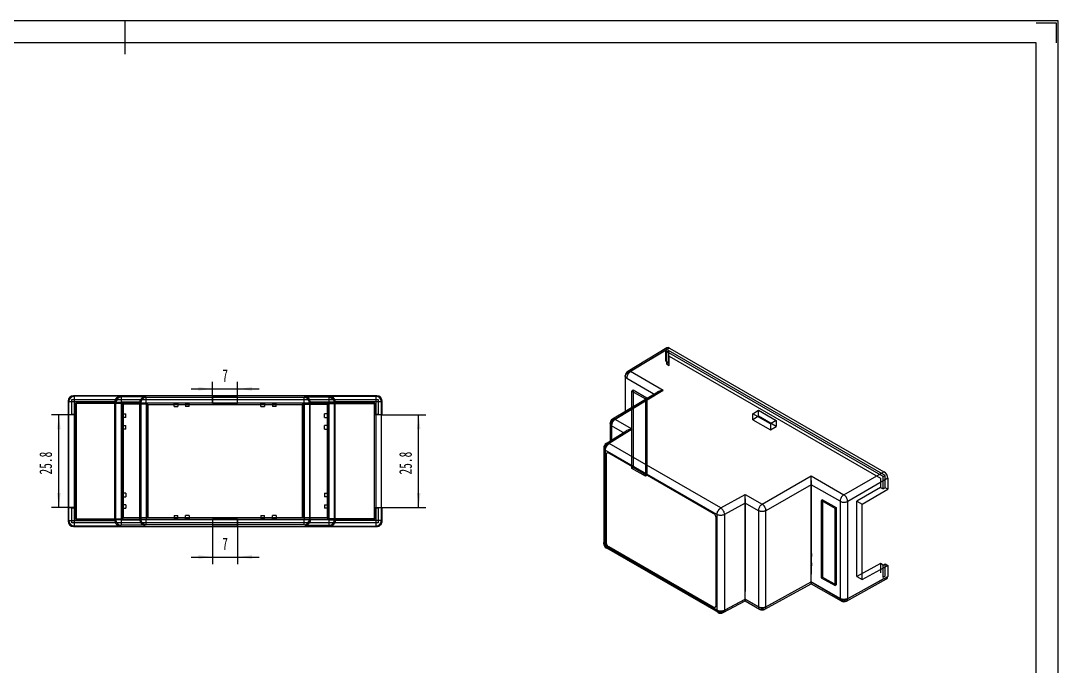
# Model space of a CAD drawing. Header units: millimetres. Extents: x 700 to 1220, y -232 to 135.
# Drawn here: x 930.8 to 1220, y -44.5 to 135.4 of the extents above; entities that cross this region are included whole.
import ezdxf

# ---------------------------------------------------------------- set-up
doc = ezdxf.new("R2010")
doc.units = ezdxf.units.MM
doc.layers.get('0').update_dxf_attribs({"lineweight": 0})
for name, color, linetype, lineweight in [('CAXA3', 7, 'Continuous', 25), ('CAXA4', 3, 'Continuous', 25), ('图框_内框线', 5, 'Continuous', 50), ('图框_外框线', 7, 'Continuous', 0), ('图框_角线', 5, 'Continuous', 140)]:
    doc.layers.add(name, color=color, linetype=linetype, lineweight=lineweight)
doc.styles.add('标准', font='', dxfattribs={"width": 0.667})
doc.styles.get('标准').set_extended_font_data('FangSong_GB2312')
doc.dimstyles.new('标准', dxfattribs={"dimtxt": 3.5, "dimasz": 4, "dimexe": 2, "dimexo": 0, "dimtad": 1, "dimdsep": 46, "dimtxsty": '标准', "dimcen": 0, "dimdle": 6, "dimazin": 2, "dimtfac": 1, "dimtdec": 3, "dimtmove": 0, "dimatfit": 3, "dimfxl": 0, "dimtolj": 1, "dimtzin": 0, "dimarcsym": 0})

# ---------------------------------------------------------------- blocks, each defined once
blk = doc.blocks.new('*CAXBLOCK1718')
at = {"layer": 'CAXA4', "linetype": 'Continuous', "lineweight": 25}
for points in [[(941.41, 25.55), (941.91, 21.55), (940.91, 21.55)], [(941.41, -0.25), (941.91, 3.75), (940.91, 3.75)]]:
    blk.add_hatch(color=0, dxfattribs=at).paths.add_polyline_path(points, flags=0)
at = {"layer": 'CAXA4', "color": 0, "linetype": 'Continuous', "lineweight": 25}
for p, q in [((944.13, 25.55), (939.41, 25.55)), ((941.41, -0.25), (941.41, 25.55)), ((944.13, -0.25), (939.41, -0.25))]:
    blk.add_line(p, q, dxfattribs=at)
at = {"layer": 'CAXA4', "color": 0, "linetype": 'Continuous', "lineweight": 25, "insert": (935.99, 8.92), "char_height": 3.5, "attachment_point": 1, "rotation": 90, "style": '标准'}
blk.add_mtext('\\fFangSong_GB2312|b0|i0|p34;25.8', dxfattribs=at)
blk = doc.blocks.new('*CAXBLOCK1819')
at = {"layer": 'CAXA4', "linetype": 'Continuous', "lineweight": 25}
for points in [[(984.25, 32.79), (980.25, 32.29), (980.25, 33.29)], [(991.25, 32.79), (995.25, 32.29), (995.25, 33.29)]]:
    blk.add_hatch(color=0, dxfattribs=at).paths.add_polyline_path(points, flags=0)
at = {"layer": 'CAXA4', "color": 0, "linetype": 'Continuous', "lineweight": 25}
for p, q in [((984.25, 28.79), (984.25, 34.79)), ((991.25, 28.79), (991.25, 34.79)), ((978.25, 32.79), (997.25, 32.79))]:
    blk.add_line(p, q, dxfattribs=at)
at = {"layer": 'CAXA4', "color": 0, "linetype": 'Continuous', "lineweight": 25, "insert": (986.95, 38.21), "char_height": 3.5, "attachment_point": 1, "style": '标准'}
blk.add_mtext('\\fFangSong_GB2312|b0|i0|p34;7', dxfattribs=at)
blk = doc.blocks.new('*CAXBLOCK1920')
at = {"layer": 'CAXA4', "linetype": 'Continuous', "lineweight": 25}
for points in [[(984.25, -14.09), (980.25, -14.59), (980.25, -13.59)], [(991.25, -14.09), (995.25, -14.59), (995.25, -13.59)]]:
    blk.add_hatch(color=0, dxfattribs=at).paths.add_polyline_path(points, flags=0)
at = {"layer": 'CAXA4', "color": 0, "linetype": 'Continuous', "lineweight": 25}
for p, q in [((984.25, -3.49), (984.25, -16.09)), ((991.25, -3.49), (991.25, -16.09)), ((978.25, -14.09), (997.25, -14.09))]:
    blk.add_line(p, q, dxfattribs=at)
at = {"layer": 'CAXA4', "color": 0, "linetype": 'Continuous', "lineweight": 25, "insert": (986.95, -8.67), "char_height": 3.5, "attachment_point": 1, "style": '标准'}
blk.add_mtext('\\fFangSong_GB2312|b0|i0|p34;7', dxfattribs=at)
blk = doc.blocks.new('*CAXBLOCK2021')
at = {"layer": 'CAXA4', "linetype": 'Continuous', "lineweight": 25}
for points in [[(1041.7, 25.55), (1042.2, 21.55), (1041.2, 21.55)], [(1041.7, -0.25), (1042.2, 3.75), (1041.2, 3.75)]]:
    blk.add_hatch(color=0, dxfattribs=at).paths.add_polyline_path(points, flags=0)
at = {"layer": 'CAXA4', "color": 0, "linetype": 'Continuous', "lineweight": 25}
for p, q in [((1031.37, 25.55), (1043.7, 25.55)), ((1041.7, -0.25), (1041.7, 25.55)), ((1031.37, -0.25), (1043.7, -0.25))]:
    blk.add_line(p, q, dxfattribs=at)
at = {"layer": 'CAXA4', "color": 0, "linetype": 'Continuous', "lineweight": 25, "insert": (1036.28, 8.92), "char_height": 3.5, "attachment_point": 1, "rotation": 90, "style": '标准'}
blk.add_mtext('\\fFangSong_GB2312|b0|i0|p34;25.8', dxfattribs=at)

msp = doc.modelspace()

# ---------------------------------------------------------------- linework, layer by layer
at = {"color": 0, "linetype": 'Continuous', "lineweight": 25}
for p, q in [((1110.584, 43.576), (1099.681, 36.989)), ((1110.886, 44.258), (1099.979, 37.668)), ((1111.644, 44.189), (1100.744, 37.603)), ((1110.584, 40.514), (1110.584, 43.576)), ((1110.761, 43.189), (1111.326, 43.515)), ((1111.326, 43.515), (1111.326, 40.086)), ((1171.713, 8.651), (1111.326, 43.515)), ((1111.644, 44.189), (1171.395, 9.692)), ((1111.326, 40.086), (1110.584, 40.514)), ((1110.761, 43.189), (1110.761, 39.753)), ((1171.148, 8.325), (1110.761, 43.189)), ((1111.475, 39.34), (1111.475, 41.953)), ((1111.475, 41.953), (1170.433, 7.914)), ((1109.816, 32.366), (1100.744, 37.603)), ((1111.326, 40.086), (1110.761, 39.753)), ((1110.761, 39.753), (1111.475, 39.34)), ((1099.695, 35.772), (1107.72, 31.138)), ((1108.338, 31.924), (1095.765, 24.306)), ((1109.816, 32.366), (1096.502, 24.299)), ((1101.462, 32.39), (1101.109, 32.186)), ((1101.109, 10.631), (1101.109, 32.186)), ((1101.109, 32.186), (1104.927, 29.982)), ((1101.462, 32.39), (1101.462, 10.835)), ((1105.281, 30.186), (1101.462, 32.39)), ((944.002, 29.397), (944.002, 25.647)), ((944.002, 29.397), (944.203, 29.239)), ((944.203, -3.944), (944.203, 29.239)), ((944.203, 29.239), (957.052, 29.239)), ((945.052, 25.639), (945.052, 29.847)), ((945.052, 29.847), (1030.452, 29.847)), ((945.702, 30.738), (945.502, 30.897)), ((1030.002, 30.897), (945.502, 30.897)), ((945.702, 30.738), (945.702, -5.444)), ((958.531, 30.738), (945.702, 30.738)), ((957.052, -3.944), (957.052, 29.239)), ((957.052, 29.223), (957.303, 29.044)), ((957.303, -3.75), (957.303, 29.044)), ((957.303, 29.044), (958.802, 29.044)), ((958.802, 30.544), (958.531, 30.738)), ((958.802, 30.544), (958.802, -5.25)), ((965.456, 30.544), (958.802, 30.544)), ((964.002, 29.044), (958.802, 29.044)), ((964.002, -3.75), (964.002, 29.044)), ((964.002, 29.03), (964.254, 28.949)), ((964.254, 28.949), (964.254, -3.655)), ((964.254, 28.949), (1011.251, 28.949)), ((965.753, 30.449), (965.455, 30.544)), ((965.753, 28.949), (965.753, 30.449)), ((965.753, 30.449), (1009.751, 30.449)), ((965.753, 28.949), (965.753, -3.655)), ((984.252, 30.859), (984.252, 28.786)), ((991.252, 30.859), (984.252, 30.859)), ((984.252, 30.836), (991.252, 30.836)), ((991.252, 28.786), (991.252, 30.859)), ((1010.049, 30.544), (1009.751, 30.449)), ((1009.751, 28.949), (1009.751, 30.449)), ((1009.751, 28.949), (1009.751, -3.655)), ((1010.049, 30.544), (1016.702, 30.544)), ((1011.502, 29.03), (1011.251, 28.949)), ((1011.251, 28.949), (1011.251, -3.655)), ((1016.702, 29.044), (1011.502, 29.044)), ((1011.502, -3.75), (1011.502, 29.044)), ((1016.973, 30.738), (1016.702, 30.544)), ((1016.702, 30.544), (1016.702, -5.25)), ((1018.202, 29.044), (1016.702, 29.044)), ((1016.973, 30.738), (1029.802, 30.738)), ((1018.452, 29.223), (1018.202, 29.044)), ((1018.202, -3.75), (1018.202, 29.044)), ((1018.452, 29.239), (1031.302, 29.239)), ((1018.452, -3.944), (1018.452, 29.239)), ((1030.002, 30.897), (1029.802, 30.738)), ((1029.802, 30.738), (1029.802, -5.444)), ((1030.452, 29.847), (1030.452, 25.639)), ((1031.502, 29.397), (1031.302, 29.239)), ((1031.302, -3.944), (1031.302, 29.239)), ((1031.502, 25.647), (1031.502, 29.397)), ((1107.72, 31.126), (1095.437, 23.684)), ((1105.281, 30.186), (1104.927, 29.982)), ((1104.927, 29.982), (1104.927, 8.426)), ((1105.281, 30.186), (1105.281, 8.63)), ((946.063, 28.839), (946.063, 25.639)), ((946.245, 28.694), (946.063, 28.839)), ((1029.442, 28.839), (946.063, 28.839)), ((946.245, 28.694), (946.245, -3.4)), ((959.073, 28.694), (946.245, 28.694)), ((959.073, 25.797), (959.073, 28.694)), ((959.345, 28.5), (959.073, 28.694)), ((959.345, 28.5), (959.345, -3.206)), ((965.988, 28.5), (959.345, 28.5)), ((965.988, -3.206), (965.988, 28.5)), ((966.256, 28.414), (965.988, 28.5)), ((966.256, 28.414), (966.256, -3.12)), ((966.256, 28.414), (1009.249, 28.414)), ((973.552, 27.847), (973.552, 28.756)), ((973.552, 28.756), (974.552, 28.756)), ((973.552, 27.847), (974.552, 27.847)), ((974.552, 28.756), (974.552, 27.847)), ((976.752, 28.756), (976.752, 27.847)), ((977.752, 28.756), (976.752, 28.756)), ((977.752, 27.847), (976.752, 27.847)), ((977.752, 27.847), (977.752, 28.756)), ((984.252, 28.809), (991.252, 28.809)), ((991.252, 28.786), (984.252, 28.786)), ((997.752, 27.847), (997.752, 28.756)), ((997.752, 28.756), (998.752, 28.756)), ((997.752, 27.847), (998.752, 27.847)), ((998.752, 28.756), (998.752, 27.847)), ((1000.952, 28.756), (1000.952, 27.847)), ((1001.952, 28.756), (1000.952, 28.756)), ((1001.952, 27.847), (1000.952, 27.847)), ((1001.952, 27.847), (1001.952, 28.756)), ((1009.516, 28.5), (1009.249, 28.414)), ((1009.249, 28.414), (1009.249, -3.12)), ((1009.516, 28.5), (1016.16, 28.5)), ((1009.516, -3.206), (1009.516, 28.5)), ((1016.431, 28.694), (1016.16, 28.5)), ((1016.16, 28.5), (1016.16, -3.206)), ((1016.431, 28.694), (1029.259, 28.694)), ((1016.431, 25.797), (1016.431, 28.694)), ((1029.442, 28.839), (1029.259, 28.694)), ((1029.259, 28.694), (1029.259, -3.4)), ((1029.442, 25.639), (1029.442, 28.839)), ((1134.802, 25.87), (1136.429, 26.828)), ((1136.429, 25.154), (1136.429, 26.828)), ((1136.429, 26.828), (1141.378, 23.971)), ((944.131, 25.547), (944.002, 25.647)), ((944.002, 25.647), (945.052, 25.647)), ((944.131, -0.253), (944.131, 25.547)), ((946.181, 25.547), (944.131, 25.547)), ((946.063, 25.639), (945.052, 25.639)), ((946.063, 25.639), (946.181, 25.547)), ((946.181, -0.253), (946.181, 25.547)), ((959.073, 24.797), (959.073, 25.797)), ((959.073, 25.797), (960.052, 25.797)), ((959.073, 22.597), (959.073, 24.797)), ((960.052, 24.797), (959.073, 24.797)), ((960.052, 24.797), (960.052, 25.797)), ((1016.431, 25.797), (1015.452, 25.797)), ((1015.452, 24.797), (1015.452, 25.797)), ((1015.452, 24.797), (1016.431, 24.797)), ((1016.431, 24.797), (1016.431, 25.797)), ((1016.431, 22.597), (1016.431, 24.797)), ((1029.442, 25.639), (1029.324, 25.547)), ((1031.374, 25.547), (1029.324, 25.547)), ((1029.324, 25.547), (1029.324, -0.253)), ((1030.452, 25.639), (1029.442, 25.639)), ((1030.452, 25.647), (1031.502, 25.647)), ((1031.374, 25.547), (1031.502, 25.647)), ((1031.374, -0.253), (1031.374, 25.547)), ((1095.437, 18.51), (1095.437, 23.684)), ((1101.206, 21.583), (1096.502, 24.299)), ((1134.802, 24.196), (1134.802, 25.87)), ((1139.752, 23.012), (1134.802, 25.87)), ((1136.429, 25.154), (1134.802, 24.196)), ((1134.802, 24.196), (1139.752, 21.339)), ((1141.378, 22.297), (1136.429, 25.154)), ((1141.378, 23.971), (1139.752, 23.012)), ((1141.378, 23.971), (1141.378, 22.297)), ((959.073, 21.597), (959.073, 22.597)), ((959.073, 22.597), (960.052, 22.597)), ((959.073, 3.697), (959.073, 21.597)), ((960.052, 21.597), (959.073, 21.597)), ((960.052, 21.597), (960.052, 22.597)), ((1016.431, 22.597), (1015.452, 22.597)), ((1015.452, 21.597), (1015.452, 22.597)), ((1015.452, 21.597), (1016.431, 21.597)), ((1016.431, 21.597), (1016.431, 22.597)), ((1016.431, 3.697), (1016.431, 21.597)), ((1099.129, 20.333), (1093.687, 16.92)), ((1093.984, 17.598), (1099.705, 21.186)), ((1101.206, 21.583), (1094.77, 17.546)), ((1095.075, 23.083), (1095.075, 18.282)), ((1099.129, 20.345), (1095.452, 22.468)), ((1095.452, 22.468), (1095.452, 18.519)), ((1139.752, 23.012), (1139.752, 21.339)), ((1139.752, 21.339), (1141.378, 22.297)), ((1125.882, -0.416), (1094.77, 17.546)), ((1093.281, 16.327), (1093.281, -10.294)), ((1093.687, 16.92), (1093.687, -9.701)), ((1093.72, 15.715), (1093.72, -10.906)), ((1124.832, -2.247), (1093.72, 15.715)), ((1094.038, -10.067), (1094.038, 14.509)), ((1094.745, 14.918), (1123.807, -1.861)), ((1101.462, 10.835), (1101.109, 10.631)), ((1104.927, 8.426), (1101.109, 10.631)), ((1105.281, 8.63), (1101.462, 10.835)), ((1160.212, 3.27), (1171.395, 9.692)), ((1105.281, 8.63), (1104.927, 8.426)), ((1137.443, 0.662), (1151.141, 8.507)), ((1151.137, 6.06), (1138.499, -1.178)), ((1159.162, 1.439), (1151.137, 6.072)), ((1151.137, -21.022), (1151.137, 6.072)), ((1151.141, 8.507), (1160.212, 3.27)), ((1151.157, 4.924), (1151.157, 7.29)), ((1172.456, 7.855), (1161.27, 1.431)), ((1170.433, 7.914), (1170.433, 5.301)), ((1171.148, 8.325), (1171.713, 8.651)), ((1171.148, 4.889), (1171.148, 8.325)), ((1171.713, 5.222), (1171.713, 8.651)), ((1172.456, 7.855), (1172.456, 4.793)), ((959.073, 3.697), (959.073, 2.697)), ((960.052, 3.697), (959.073, 3.697)), ((960.052, 3.697), (960.052, 2.697)), ((1015.452, 3.697), (1016.431, 3.697)), ((1015.452, 3.697), (1015.452, 2.697)), ((1016.431, 3.697), (1016.431, 2.697)), ((1125.882, -0.416), (1132.739, 3.378)), ((1132.739, 3.378), (1137.443, 0.662)), ((1151.157, 4.108), (1151.157, 4.924)), ((1151.157, 2.312), (1151.157, 4.108)), ((1170.433, 5.301), (1163.844, 1.519)), ((1165.294, 0.682), (1172.456, 4.793)), ((1170.433, 5.301), (1171.148, 4.889)), ((1171.713, 5.222), (1171.148, 4.889)), ((1172.456, 4.793), (1171.713, 5.222)), ((959.073, 0.497), (959.073, 2.697)), ((959.073, 2.697), (960.052, 2.697)), ((959.073, 0.497), (959.073, -0.503)), ((960.052, 0.497), (959.073, 0.497)), ((960.052, 0.497), (960.052, -0.503)), ((1016.431, 2.697), (1015.452, 2.697)), ((1015.452, 0.497), (1016.431, 0.497)), ((1015.452, 0.497), (1015.452, -0.503)), ((1016.431, 0.497), (1016.431, 2.697)), ((1016.431, 0.497), (1016.431, -0.503)), ((1132.716, 0.942), (1126.919, -2.266)), ((1136.393, -1.169), (1132.716, 0.954)), ((1132.716, -25.823), (1132.716, 0.954)), ((1132.762, -23.731), (1132.762, 2.157)), ((1151.157, 1.495), (1151.157, 2.312)), ((1151.157, -13.12), (1151.157, 1.495)), ((1154.283, 1.895), (1153.93, 1.691)), ((1157.748, -0.514), (1153.93, 1.691)), ((1153.93, 1.691), (1153.93, -19.865)), ((1154.283, 1.895), (1158.102, -0.31)), ((1154.283, 1.895), (1154.283, -19.661)), ((1159.162, 1.439), (1159.162, -25.655)), ((1161.27, -25.663), (1161.27, 1.431)), ((1163.844, 1.519), (1165.294, 0.682)), ((1163.844, -19.547), (1163.844, 1.519)), ((1165.294, -20.384), (1165.294, 0.682)), ((944.131, -0.253), (944.002, -0.353)), ((944.002, -0.353), (944.002, -4.103)), ((945.052, -0.353), (944.002, -0.353)), ((946.181, -0.253), (944.131, -0.253)), ((945.052, -4.553), (945.052, -0.345)), ((945.052, -0.345), (946.063, -0.345)), ((946.063, -0.345), (946.181, -0.253)), ((946.063, -0.345), (946.063, -3.545)), ((959.073, -3.4), (959.073, -0.503)), ((959.073, -0.503), (960.052, -0.503)), ((973.552, -2.553), (973.552, -3.461)), ((973.552, -2.553), (974.552, -2.553)), ((974.552, -3.461), (974.552, -2.553)), ((977.752, -2.553), (976.752, -2.553)), ((976.752, -3.461), (976.752, -2.553)), ((977.752, -2.553), (977.752, -3.461)), ((997.752, -2.553), (998.752, -2.553)), ((997.752, -2.553), (997.752, -3.461)), ((998.752, -3.461), (998.752, -2.553)), ((1001.952, -2.553), (1000.952, -2.553)), ((1000.952, -3.461), (1000.952, -2.553)), ((1001.952, -2.553), (1001.952, -3.461)), ((1016.431, -0.503), (1015.452, -0.503)), ((1016.431, -3.4), (1016.431, -0.503)), ((1029.324, -0.253), (1031.374, -0.253)), ((1029.442, -0.345), (1029.324, -0.253)), ((1029.442, -0.345), (1030.452, -0.345)), ((1029.442, -3.545), (1029.442, -0.345)), ((1030.452, -0.345), (1030.452, -4.553)), ((1031.502, -0.353), (1030.452, -0.353)), ((1031.502, -0.353), (1031.374, -0.253)), ((1031.502, -4.103), (1031.502, -0.353)), ((1124.832, -2.247), (1124.832, -28.868)), ((1126.919, -2.266), (1126.919, -28.887)), ((1136.393, -1.169), (1136.393, -27.946)), ((1138.499, -27.955), (1138.499, -1.178)), ((1158.102, -0.31), (1157.748, -0.514)), ((1157.748, -22.069), (1157.748, -0.514)), ((1158.102, -0.31), (1158.102, -21.865)), ((944.203, -3.944), (944.002, -4.103)), ((944.203, -3.944), (957.052, -3.944)), ((1030.452, -4.553), (945.052, -4.553)), ((945.702, -5.444), (945.502, -5.603)), ((945.502, -5.603), (1030.002, -5.603)), ((958.531, -5.444), (945.702, -5.444)), ((946.245, -3.4), (946.063, -3.545)), ((946.063, -3.545), (1029.442, -3.545)), ((946.245, -3.4), (959.073, -3.4)), ((957.303, -3.75), (957.052, -3.929)), ((958.802, -5.25), (958.531, -5.444)), ((958.802, -3.75), (964.002, -3.75)), ((965.455, -5.25), (958.802, -5.25)), ((959.345, -3.206), (959.073, -3.4)), ((965.988, -3.206), (959.345, -3.206)), ((964.254, -3.655), (964.002, -3.736)), ((964.254, -3.655), (1011.251, -3.655)), ((965.753, -5.155), (965.455, -5.25)), ((965.753, -5.155), (965.753, -3.655)), ((1009.751, -5.155), (965.753, -5.155)), ((966.256, -3.12), (965.988, -3.206)), ((1009.249, -3.12), (966.256, -3.12)), ((973.552, -3.461), (974.552, -3.461)), ((977.752, -3.461), (976.752, -3.461)), ((991.252, -3.492), (984.252, -3.492)), ((984.252, -3.492), (984.252, -5.565)), ((984.252, -3.515), (991.252, -3.515)), ((984.252, -5.542), (991.252, -5.542)), ((991.252, -5.565), (984.252, -5.565)), ((991.252, -5.565), (991.252, -3.492)), ((997.752, -3.461), (998.752, -3.461)), ((1001.952, -3.461), (1000.952, -3.461)), ((1009.516, -3.206), (1009.249, -3.12)), ((1016.16, -3.206), (1009.516, -3.206)), ((1009.751, -5.155), (1009.751, -3.655)), ((1010.049, -5.25), (1009.751, -5.155)), ((1010.049, -5.25), (1016.702, -5.25)), ((1011.251, -3.655), (1011.502, -3.736)), ((1016.702, -3.75), (1011.502, -3.75)), ((1016.431, -3.4), (1016.16, -3.206)), ((1029.259, -3.4), (1016.431, -3.4)), ((1016.973, -5.444), (1016.702, -5.25)), ((1016.973, -5.444), (1029.802, -5.444)), ((1018.202, -3.75), (1018.452, -3.929)), ((1031.302, -3.944), (1018.452, -3.944)), ((1029.442, -3.545), (1029.259, -3.4)), ((1030.002, -5.603), (1029.802, -5.444)), ((1031.302, -3.944), (1031.502, -4.103)), ((1124.514, -3.086), (1124.514, -27.662)), ((1093.72, -10.906), (1124.832, -28.868)), ((1094.063, -11.539), (1125.175, -29.501)), ((1123.807, -28.071), (1094.745, -11.292)), ((1094.77, -11.525), (1125.882, -29.487)), ((1151.157, -13.12), (1151.157, -13.937)), ((1151.157, -15.733), (1151.157, -13.937)), ((1151.157, -15.733), (1151.157, -16.55)), ((1151.157, -18.915), (1151.157, -16.55)), ((1170.433, -15.915), (1163.844, -19.547)), ((1165.294, -20.384), (1172.456, -16.436)), ((1171.148, -16.327), (1170.433, -15.915)), ((1170.433, -15.915), (1170.433, -18.527)), ((1171.148, -16.327), (1171.713, -16.007)), ((1171.148, -19.763), (1171.148, -16.327)), ((1171.713, -16.007), (1172.456, -16.436)), ((1171.713, -19.436), (1171.713, -16.007)), ((1172.456, -16.436), (1172.456, -19.498)), ((1154.283, -19.661), (1153.93, -19.865)), ((1153.93, -19.865), (1157.748, -22.069)), ((1154.283, -19.661), (1158.102, -21.865)), ((1160.212, -26.274), (1171.395, -20.11)), ((1160.947, -26.356), (1172.136, -20.189)), ((1161.27, -25.663), (1172.456, -19.498)), ((1163.844, -19.547), (1165.294, -20.384)), ((1171.713, -19.436), (1171.148, -19.763)), ((1137.443, -28.565), (1151.141, -21.036)), ((1138.176, -28.648), (1151.138, -21.524)), ((1138.499, -27.955), (1151.137, -21.009)), ((1151.129, -21.525), (1159.473, -26.342)), ((1159.162, -25.655), (1151.137, -21.022)), ((1151.141, -21.036), (1160.212, -26.274)), ((1158.102, -21.865), (1157.748, -22.069)), ((1125.882, -29.487), (1132.739, -25.849)), ((1126.919, -28.887), (1132.716, -25.811)), ((1136.393, -27.946), (1132.716, -25.823)), ((1132.739, -25.849), (1137.443, -28.565)), ((1126.56, -29.527), (1132.689, -26.275)), ((1132.714, -26.329), (1136.704, -28.633))]:
    msp.add_line(p, q, dxfattribs=at)
for centre, start, end in [((1100.755, 36.384), 121.14184, 180), ((945.703, 29.238), 90.00963, 179.99213), ((958.803, 29.044), 90.01101, 179.99182), ((965.754, 28.949), 90.03588, 179.99208), ((1009.75, 28.949), 0.0103, 89.96174), ((1016.702, 29.044), 0.00818, 89.98899), ((1029.802, 29.238), 0.00787, 89.99037), ((1096.513, 23.08), 121.21117, 180), ((1094.781, 16.327), 122.09613, 180.48393), ((945.703, -3.944), 180.00812, 269.98999), ((958.803, -3.75), 180.00858, 269.98835), ((965.754, -3.655), 180.00792, 269.96412), ((1009.75, -3.655), 270.03588, 359.99208), ((1016.702, -3.75), 270.01165, 359.99142), ((1029.802, -3.944), 270.01001, 359.99188), ((1094.781, -10.294), 179.52096, 240.00056), ((1137.454, -27.334), 240.00056, 298.79343), ((1160.223, -25.043), 240.00056, 298.86091), ((1125.892, -28.256), 240.00056, 297.94812)]:
    msp.add_arc(centre, 1.5, start, end, dxfattribs=at)
for centre, major_axis, ratio, start_param, end_param in [((1111.644, 42.964), (-0.75, 1.299), 0.5772816, 5.4978302, 7.0684963), ((945.502, 29.397), (-1.176, 0.931), 0.9998661, 5.3821877, 6.9528537), ((1030.002, 29.397), (1.176, 0.931), 0.9998661, 5.6135169, 7.184183), ((1171.395, 8.468), (-0.75, 1.299), 0.577432, 3.9270339, 5.4976999), ((945.502, -4.103), (1.176, 0.931), 0.9998661, 2.4719243, 4.0425903), ((1171.395, -18.885), (-0.75, 1.299), 0.5772816, 2.3562376, 3.9269036)]:
    msp.add_ellipse(centre, major_axis=major_axis, ratio=ratio, start_param=start_param, end_param=end_param, dxfattribs=at)
for points, knots in [([(1099.681, 36.989), (1099.68, 37.105), (1099.704, 37.323), (1099.855, 37.602), (1100.118, 37.753), (1100.437, 37.746), (1100.641, 37.661), (1100.744, 37.603)], [0, 0, 0, 0, 0.3503771, 0.6449671, 0.9166233, 1.2145578, 1.5694812, 1.5694812, 1.5694812, 1.5694812]), ([(1100.744, 37.603), (1100.626, 37.533), (1100.399, 37.352), (1100.113, 37.012), (1099.884, 36.613), (1099.735, 36.195), (1099.695, 35.908), (1099.695, 35.772)], [0, 0, 0, 0, 0.4106187, 0.8624956, 1.3287911, 1.7797087, 2.1886079, 2.1886079, 2.1886079, 2.1886079]), ([(1099.695, 35.772), (1099.594, 35.83), (1099.419, 35.96), (1099.252, 36.228), (1099.248, 36.528), (1099.409, 36.798), (1099.581, 36.93), (1099.681, 36.989)], [0, 0, 0, 0, 0.3497376, 0.6435956, 0.9123605, 1.2043713, 1.551587, 1.551587, 1.551587, 1.551587]), ([(1107.72, 31.126), (1107.719, 31.202), (1107.755, 31.365), (1107.905, 31.592), (1108.14, 31.802), (1108.458, 32.003), (1108.85, 32.182), (1109.31, 32.322), (1109.644, 32.363), (1109.816, 32.366)], [0, 0, 0, 0, 0.2290977, 0.4819305, 0.8061994, 1.1677182, 1.6079224, 2.0931287, 2.6080687, 2.6080687, 2.6080687, 2.6080687]), ([(1107.72, 31.138), (1107.72, 31.233), (1107.766, 31.438), (1107.957, 31.722), (1108.267, 31.975), (1108.691, 32.182), (1109.219, 32.326), (1109.608, 32.365), (1109.816, 32.366)], [0, 0, 0, 0, 0.2841933, 0.6126425, 1.0063985, 1.4732171, 2.0168809, 2.6398106, 2.6398106, 2.6398106, 2.6398106]), ([(957.052, 29.239), (957.052, 29.353), (957.083, 29.59), (957.209, 29.932), (957.424, 30.246), (957.722, 30.508), (958.099, 30.69), (958.384, 30.737), (958.531, 30.738)], [0, 0, 0, 0, 0.3447859, 0.7070517, 1.0843788, 1.4747253, 1.8839768, 2.3253593, 2.3253593, 2.3253593, 2.3253593]), ([(957.052, 29.223), (957.052, 29.318), (957.081, 29.512), (957.193, 29.794), (957.362, 30.061), (957.585, 30.309), (957.853, 30.523), (958.171, 30.687), (958.41, 30.737), (958.531, 30.738)], [0, 0, 0, 0, 0.2848214, 0.5785481, 0.9066344, 1.2262963, 1.5742036, 1.9295554, 2.2921327, 2.2921327, 2.2921327, 2.2921327]), ([(964.002, 29.03), (964.002, 29.146), (964.029, 29.383), (964.152, 29.727), (964.361, 30.045), (964.654, 30.31), (965.027, 30.495), (965.31, 30.543), (965.455, 30.544)], [0, 0, 0, 0, 0.3473527, 0.7100372, 1.08698, 1.4759795, 1.8825936, 2.3201418, 2.3201418, 2.3201418, 2.3201418]), ([(1011.502, 29.03), (1011.502, 29.146), (1011.475, 29.383), (1011.353, 29.727), (1011.144, 30.045), (1010.85, 30.31), (1010.478, 30.495), (1010.195, 30.543), (1010.049, 30.544)], [0, 0, 0, 0, 0.3473527, 0.7100372, 1.08698, 1.4759795, 1.8825936, 2.3201418, 2.3201418, 2.3201418, 2.3201418]), ([(1018.452, 29.223), (1018.452, 29.318), (1018.423, 29.512), (1018.311, 29.794), (1018.142, 30.061), (1017.92, 30.309), (1017.652, 30.523), (1017.334, 30.687), (1017.094, 30.737), (1016.973, 30.738)], [0, 0, 0, 0, 0.2848214, 0.5785481, 0.9066344, 1.2262963, 1.5742036, 1.9295554, 2.2921327, 2.2921327, 2.2921327, 2.2921327]), ([(1018.452, 29.239), (1018.452, 29.353), (1018.421, 29.59), (1018.295, 29.932), (1018.081, 30.246), (1017.782, 30.508), (1017.405, 30.69), (1017.121, 30.737), (1016.973, 30.738)], [0, 0, 0, 0, 0.3447859, 0.7070517, 1.0843788, 1.4747253, 1.8839768, 2.3253593, 2.3253593, 2.3253593, 2.3253593]), ([(1095.437, 23.684), (1095.379, 23.649), (1095.274, 23.57), (1095.157, 23.418), (1095.088, 23.25), (1095.067, 23.074), (1095.093, 22.898), (1095.166, 22.731), (1095.287, 22.581), (1095.393, 22.502), (1095.452, 22.468)], [0, 0, 0, 0, 0.2025566, 0.3894801, 0.567291, 0.7411634, 0.9154117, 1.0942709, 1.2826887, 1.4868547, 1.4868547, 1.4868547, 1.4868547]), ([(1095.437, 23.684), (1095.436, 23.801), (1095.46, 24.018), (1095.611, 24.298), (1095.874, 24.449), (1096.194, 24.442), (1096.399, 24.357), (1096.502, 24.299)], [0, 0, 0, 0, 0.3504237, 0.6452207, 0.9172474, 1.2155858, 1.5708261, 1.5708261, 1.5708261, 1.5708261]), ([(1096.502, 24.299), (1096.442, 24.333), (1096.318, 24.385), (1096.124, 24.412), (1095.94, 24.389), (1095.774, 24.32), (1095.631, 24.211), (1095.521, 24.064), (1095.451, 23.884), (1095.436, 23.752), (1095.437, 23.684)], [0, 0, 0, 0, 0.2071067, 0.3983218, 0.5798316, 0.7565219, 0.9325619, 1.1122585, 1.3008916, 1.5052264, 1.5052264, 1.5052264, 1.5052264]), ([(1096.502, 24.299), (1096.384, 24.229), (1096.156, 24.049), (1095.87, 23.708), (1095.642, 23.31), (1095.492, 22.891), (1095.452, 22.604), (1095.452, 22.468)], [0, 0, 0, 0, 0.4106196, 0.862498, 1.328795, 1.7797122, 2.1886079, 2.1886079, 2.1886079, 2.1886079]), ([(1099.129, 20.333), (1099.127, 20.428), (1099.17, 20.635), (1099.356, 20.922), (1099.662, 21.179), (1100.083, 21.391), (1100.609, 21.541), (1100.999, 21.578), (1101.206, 21.583)], [0, 0, 0, 0, 0.2859837, 0.6141024, 1.0070792, 1.4733887, 2.0169691, 2.6398897, 2.6398897, 2.6398897, 2.6398897]), ([(1094.77, 17.546), (1094.665, 17.603), (1094.456, 17.686), (1094.132, 17.689), (1093.865, 17.536), (1093.711, 17.256), (1093.686, 17.037), (1093.687, 16.92)], [0, 0, 0, 0, 0.3592263, 0.6626382, 0.9393272, 1.2367438, 1.5877632, 1.5877632, 1.5877632, 1.5877632]), ([(1093.72, 15.715), (1093.72, 15.793), (1093.741, 15.959), (1093.812, 16.211), (1093.919, 16.475), (1094.055, 16.738), (1094.213, 16.989), (1094.387, 17.215), (1094.57, 17.404), (1094.703, 17.506), (1094.77, 17.546)], [0, 0, 0, 0, 0.2328847, 0.4977568, 0.7856188, 1.0854293, 1.3853963, 1.6737239, 1.9393541, 2.1732433, 2.1732433, 2.1732433, 2.1732433]), ([(1093.72, 15.715), (1093.72, 15.851), (1093.761, 16.138), (1093.91, 16.557), (1094.138, 16.955), (1094.424, 17.296), (1094.652, 17.476), (1094.77, 17.546)], [0, 0, 0, 0, 0.4089148, 0.8598339, 1.3261233, 1.7779933, 2.1886079, 2.1886079, 2.1886079, 2.1886079]), ([(1093.687, 16.92), (1093.591, 16.861), (1093.424, 16.729), (1093.272, 16.46), (1093.28, 16.165), (1093.447, 15.901), (1093.62, 15.773), (1093.72, 15.715)], [0, 0, 0, 0, 0.339778, 0.6264768, 0.8920796, 1.1832372, 1.5291433, 1.5291433, 1.5291433, 1.5291433]), ([(1094.038, 14.509), (1094.038, 14.593), (1094.056, 14.741), (1094.163, 14.928), (1094.337, 15.02), (1094.546, 15.014), (1094.678, 14.956), (1094.745, 14.918)], [0, 0, 0, 0, 0.2508137, 0.4392469, 0.6212253, 0.8122421, 1.0448292, 1.0448292, 1.0448292, 1.0448292]), ([(1151.137, 6.072), (1151.136, 6.177), (1151.134, 6.407), (1151.133, 6.781), (1151.133, 7.2), (1151.135, 7.642), (1151.135, 8.08), (1151.142, 8.368), (1151.141, 8.507)], [0, 0, 0, 0, 0.3128383, 0.6923737, 1.120408, 1.5707929, 2.0185621, 2.43455, 2.43455, 2.43455, 2.43455]), ([(1132.716, 0.942), (1132.715, 1.046), (1132.715, 1.276), (1132.715, 1.649), (1132.718, 2.069), (1132.722, 2.511), (1132.73, 2.95), (1132.732, 3.239), (1132.739, 3.378)], [0, 0, 0, 0, 0.3127742, 0.6912913, 1.1191441, 1.570442, 2.0195912, 2.4363485, 2.4363485, 2.4363485, 2.4363485]), ([(1160.212, 3.27), (1160.094, 3.2), (1159.866, 3.02), (1159.58, 2.679), (1159.352, 2.281), (1159.203, 1.862), (1159.162, 1.575), (1159.162, 1.439)], [0, 0, 0, 0, 0.4106187, 0.8624956, 1.3287911, 1.7797087, 2.1886079, 2.1886079, 2.1886079, 2.1886079]), ([(1161.27, 1.431), (1161.269, 1.568), (1161.225, 1.856), (1161.073, 2.276), (1160.843, 2.676), (1160.557, 3.018), (1160.33, 3.2), (1160.212, 3.27)], [0, 0, 0, 0, 0.4105187, 0.8643783, 1.3336428, 1.7872469, 2.1973085, 2.1973085, 2.1973085, 2.1973085]), ([(1137.443, 0.662), (1137.325, 0.592), (1137.098, 0.412), (1136.811, 0.071), (1136.583, -0.327), (1136.434, -0.746), (1136.393, -1.033), (1136.393, -1.169)], [0, 0, 0, 0, 0.4106196, 0.862498, 1.328795, 1.7797122, 2.1886079, 2.1886079, 2.1886079, 2.1886079]), ([(1137.443, 0.662), (1137.51, 0.622), (1137.642, 0.519), (1137.824, 0.329), (1137.999, 0.102), (1138.158, -0.15), (1138.295, -0.415), (1138.404, -0.68), (1138.477, -0.933), (1138.499, -1.1), (1138.499, -1.178)], [0, 0, 0, 0, 0.2330618, 0.4990843, 0.7886918, 1.0904908, 1.3923533, 1.6821496, 1.9484797, 2.1819498, 2.1819498, 2.1819498, 2.1819498]), ([(1138.499, -1.178), (1138.498, -1.041), (1138.455, -0.753), (1138.303, -0.333), (1138.074, 0.068), (1137.788, 0.41), (1137.561, 0.592), (1137.443, 0.662)], [0, 0, 0, 0, 0.4105489, 0.8644489, 1.3337089, 1.7872223, 2.1970794, 2.1970794, 2.1970794, 2.1970794]), ([(1159.162, 1.439), (1159.28, 1.371), (1159.548, 1.263), (1159.984, 1.183), (1160.442, 1.181), (1160.88, 1.258), (1161.151, 1.364), (1161.27, 1.431)], [0, 0, 0, 0, 0.4081733, 0.8582498, 1.3237453, 1.775021, 2.1853389, 2.1853389, 2.1853389, 2.1853389]), ([(1123.807, -1.861), (1123.882, -1.904), (1124.031, -2.018), (1124.223, -2.243), (1124.381, -2.508), (1124.485, -2.795), (1124.514, -2.99), (1124.514, -3.086)], [0, 0, 0, 0, 0.260503, 0.5560569, 0.8826177, 1.1799989, 1.4673701, 1.4673701, 1.4673701, 1.4673701]), ([(1124.832, -2.247), (1124.832, -2.111), (1124.872, -1.824), (1125.021, -1.405), (1125.25, -1.007), (1125.536, -0.666), (1125.764, -0.486), (1125.882, -0.416)], [0, 0, 0, 0, 0.4089148, 0.8598339, 1.3261233, 1.7779933, 2.1886079, 2.1886079, 2.1886079, 2.1886079]), ([(1124.832, -2.247), (1124.832, -2.169), (1124.852, -2.003), (1124.923, -1.751), (1125.03, -1.487), (1125.166, -1.224), (1125.325, -0.973), (1125.499, -0.747), (1125.681, -0.558), (1125.814, -0.456), (1125.882, -0.416)], [0, 0, 0, 0, 0.2328847, 0.4977568, 0.7856188, 1.0854293, 1.3853963, 1.6737239, 1.9393541, 2.1732433, 2.1732433, 2.1732433, 2.1732433]), ([(1126.919, -2.266), (1126.799, -2.331), (1126.53, -2.433), (1126.096, -2.506), (1125.643, -2.502), (1125.213, -2.421), (1124.948, -2.314), (1124.832, -2.247)], [0, 0, 0, 0, 0.4081576, 0.8552008, 1.3150913, 1.7592387, 2.1621989, 2.1621989, 2.1621989, 2.1621989]), ([(1125.882, -0.416), (1125.997, -0.487), (1126.22, -0.672), (1126.501, -1.017), (1126.726, -1.419), (1126.875, -1.841), (1126.918, -2.129), (1126.919, -2.266)], [0, 0, 0, 0, 0.4072612, 0.8596176, 1.3288085, 1.7832085, 2.1941343, 2.1941343, 2.1941343, 2.1941343]), ([(1138.499, -1.178), (1138.432, -1.216), (1138.276, -1.279), (1138.021, -1.342), (1137.739, -1.379), (1137.444, -1.391), (1137.149, -1.377), (1136.868, -1.337), (1136.614, -1.273), (1136.46, -1.208), (1136.393, -1.169)], [0, 0, 0, 0, 0.233757, 0.4989915, 0.7867032, 1.0859081, 1.3848945, 1.6719565, 1.9361328, 2.1684871, 2.1684871, 2.1684871, 2.1684871]), ([(957.052, -3.929), (957.052, -4.045), (957.08, -4.284), (957.205, -4.629), (957.419, -4.947), (957.718, -5.211), (958.096, -5.396), (958.383, -5.443), (958.531, -5.444)], [0, 0, 0, 0, 0.3483284, 0.7123958, 1.0918422, 1.4843867, 1.8961011, 2.3402719, 2.3402719, 2.3402719, 2.3402719]), ([(958.802, -3.75), (958.745, -3.75), (958.623, -3.75), (958.432, -3.749), (958.23, -3.749), (958.03, -3.749), (957.844, -3.749), (957.679, -3.749), (957.541, -3.749), (957.436, -3.749), (957.364, -3.751), (957.324, -3.75), (957.307, -3.751), (957.303, -3.75)], [0, 0, 0, 0, 0.172061, 0.3671168, 0.5732736, 0.7769126, 0.966272, 1.1333438, 1.2718771, 1.3778047, 1.4490096, 1.4875091, 1.4998582, 1.4998582, 1.4998582, 1.4998582]), ([(964.002, -3.736), (964.002, -3.83), (964.031, -4.023), (964.141, -4.305), (964.307, -4.572), (964.526, -4.82), (964.789, -5.035), (965.102, -5.199), (965.337, -5.249), (965.455, -5.25)], [0, 0, 0, 0, 0.2841847, 0.576826, 0.9040949, 1.2214983, 1.5657652, 1.9170494, 2.2720989, 2.2720989, 2.2720989, 2.2720989]), ([(964.002, -3.75), (964.002, -3.865), (964.032, -4.1), (964.156, -4.442), (964.366, -4.756), (964.659, -5.018), (965.029, -5.202), (965.311, -5.249), (965.455, -5.25)], [0, 0, 0, 0, 0.3439698, 0.7047026, 1.0795973, 1.466372, 1.8706321, 2.3054891, 2.3054891, 2.3054891, 2.3054891]), ([(1011.502, -3.736), (1011.502, -3.83), (1011.474, -4.023), (1011.363, -4.305), (1011.197, -4.572), (1010.979, -4.82), (1010.715, -5.035), (1010.403, -5.199), (1010.167, -5.249), (1010.049, -5.25)], [0, 0, 0, 0, 0.2841847, 0.576826, 0.9040949, 1.2214983, 1.5657652, 1.9170494, 2.2720989, 2.2720989, 2.2720989, 2.2720989]), ([(1011.502, -3.75), (1011.502, -3.865), (1011.472, -4.1), (1011.349, -4.442), (1011.139, -4.756), (1010.846, -5.018), (1010.475, -5.202), (1010.194, -5.249), (1010.049, -5.25)], [0, 0, 0, 0, 0.3439698, 0.7047026, 1.0795973, 1.466372, 1.8706321, 2.3054891, 2.3054891, 2.3054891, 2.3054891]), ([(1016.702, -3.75), (1016.759, -3.75), (1016.882, -3.75), (1017.073, -3.749), (1017.274, -3.749), (1017.474, -3.749), (1017.661, -3.749), (1017.826, -3.749), (1017.963, -3.749), (1018.068, -3.749), (1018.14, -3.751), (1018.181, -3.75), (1018.198, -3.751), (1018.202, -3.75)], [0, 0, 0, 0, 0.172061, 0.3671168, 0.5732736, 0.7769126, 0.966272, 1.1333438, 1.2718771, 1.3778047, 1.4490096, 1.4875091, 1.4998582, 1.4998582, 1.4998582, 1.4998582]), ([(1018.452, -3.929), (1018.452, -4.045), (1018.425, -4.284), (1018.299, -4.629), (1018.086, -4.947), (1017.787, -5.211), (1017.408, -5.396), (1017.121, -5.443), (1016.973, -5.444)], [0, 0, 0, 0, 0.3483284, 0.7123958, 1.0918422, 1.4843867, 1.8961011, 2.3402719, 2.3402719, 2.3402719, 2.3402719]), ([(1030.002, -5.603), (1030.155, -5.603), (1030.468, -5.553), (1030.893, -5.334), (1031.234, -4.992), (1031.453, -4.568), (1031.502, -4.256), (1031.502, -4.103)], [0, 0, 0, 0, 0.458849, 0.9328432, 1.4109973, 1.8840603, 2.3417625, 2.3417625, 2.3417625, 2.3417625]), ([(1093.72, -10.906), (1093.62, -10.849), (1093.447, -10.72), (1093.28, -10.457), (1093.272, -10.161), (1093.424, -9.893), (1093.591, -9.76), (1093.687, -9.701)], [0, 0, 0, 0, 0.3459062, 0.6370621, 0.9026644, 1.1893635, 1.5291433, 1.5291433, 1.5291433, 1.5291433]), ([(1094.77, -11.525), (1094.701, -11.487), (1094.563, -11.388), (1094.374, -11.201), (1094.193, -10.978), (1094.029, -10.728), (1093.889, -10.465), (1093.779, -10.201), (1093.707, -9.947), (1093.686, -9.779), (1093.687, -9.701)], [0, 0, 0, 0, 0.2368466, 0.5049358, 0.7954701, 1.0974622, 1.3991196, 1.6886596, 1.9551328, 2.1898491, 2.1898491, 2.1898491, 2.1898491]), ([(1093.687, -9.701), (1093.686, -9.839), (1093.726, -10.128), (1093.879, -10.549), (1094.115, -10.946), (1094.412, -11.283), (1094.648, -11.459), (1094.77, -11.525)], [0, 0, 0, 0, 0.4124293, 0.8660778, 1.3352672, 1.7909502, 2.2069929, 2.2069929, 2.2069929, 2.2069929]), ([(1094.77, -11.525), (1094.669, -11.582), (1094.468, -11.666), (1094.154, -11.671), (1093.895, -11.518), (1093.746, -11.24), (1093.72, -11.023), (1093.72, -10.906)], [0, 0, 0, 0, 0.3482794, 0.6410553, 0.9102777, 1.2045233, 1.5548069, 1.5548069, 1.5548069, 1.5548069]), ([(1094.77, -11.525), (1094.711, -11.558), (1094.589, -11.609), (1094.399, -11.636), (1094.218, -11.612), (1094.054, -11.543), (1093.914, -11.433), (1093.805, -11.286), (1093.735, -11.106), (1093.72, -10.974), (1093.72, -10.906)], [0, 0, 0, 0, 0.2033806, 0.3910299, 0.569465, 0.7438531, 0.9185115, 1.0977004, 1.2864238, 1.4909596, 1.4909596, 1.4909596, 1.4909596]), ([(1094.745, -11.292), (1094.67, -11.249), (1094.521, -11.135), (1094.328, -10.91), (1094.171, -10.645), (1094.067, -10.358), (1094.038, -10.163), (1094.038, -10.067)], [0, 0, 0, 0, 0.260503, 0.5560569, 0.8826177, 1.1799989, 1.4673701, 1.4673701, 1.4673701, 1.4673701]), ([(1151.137, -21.009), (1151.135, -21.093), (1151.134, -21.258), (1151.134, -21.366), (1151.132, -21.555), (1151.136, -21.438), (1151.137, -21.301), (1151.138, -21.137), (1151.141, -21.036)], [0, 0, 0, 0, 0.2512027, 0.4298294, 0.5138609, 0.5428772, 0.6992355, 1.0006766, 1.0006766, 1.0006766, 1.0006766]), ([(1151.137, -21.022), (1151.136, -21.103), (1151.134, -21.265), (1151.134, -21.371), (1151.132, -21.555), (1151.136, -21.437), (1151.136, -21.301), (1151.141, -21.136), (1151.141, -21.036)], [0, 0, 0, 0, 0.24575857, 0.42099009, 0.50217219, 0.53290543, 0.68955524, 0.98955847, 0.98955847, 0.98955847, 0.98955847]), ([(1132.716, -25.811), (1132.716, -25.879), (1132.708, -25.994), (1132.699, -26.148), (1132.678, -26.223), (1132.693, -26.295), (1132.719, -26.166), (1132.73, -26.072), (1132.735, -25.928), (1132.739, -25.849)], [0, 0, 0, 0, 0.20428712, 0.35190933, 0.44371985, 0.46486515, 0.51992866, 0.65781674, 0.89510046, 0.89510046, 0.89510046, 0.89510046]), ([(1132.716, -25.823), (1132.716, -25.905), (1132.714, -26.067), (1132.717, -26.173), (1132.714, -26.359), (1132.731, -26.246), (1132.726, -26.109), (1132.738, -25.948), (1132.739, -25.849)], [0, 0, 0, 0, 0.24579461, 0.42168777, 0.50475218, 0.53329739, 0.68735643, 0.98485506, 0.98485506, 0.98485506, 0.98485506]), ([(1161.27, -25.663), (1161.151, -25.73), (1160.88, -25.836), (1160.442, -25.913), (1159.984, -25.911), (1159.548, -25.831), (1159.28, -25.723), (1159.162, -25.655)], [0, 0, 0, 0, 0.4103193, 0.8615992, 1.3270987, 1.7771741, 2.1853389, 2.1853389, 2.1853389, 2.1853389]), ([(1159.162, -25.655), (1159.162, -25.772), (1159.188, -25.989), (1159.337, -26.267), (1159.596, -26.42), (1159.91, -26.415), (1160.111, -26.331), (1160.212, -26.274)], [0, 0, 0, 0, 0.3502837, 0.6445293, 0.9137516, 1.2065275, 1.5548069, 1.5548069, 1.5548069, 1.5548069]), ([(1160.212, -26.274), (1160.312, -26.333), (1160.512, -26.421), (1160.828, -26.431), (1161.089, -26.279), (1161.241, -26), (1161.269, -25.781), (1161.27, -25.663)], [0, 0, 0, 0, 0.3496405, 0.6430219, 0.9132311, 1.2099756, 1.5641787, 1.5641787, 1.5641787, 1.5641787]), ([(1124.514, -27.662), (1124.514, -27.746), (1124.496, -27.894), (1124.389, -28.081), (1124.214, -28.173), (1124.006, -28.167), (1123.874, -28.11), (1123.807, -28.071)], [0, 0, 0, 0, 0.2508137, 0.4392469, 0.6212253, 0.8122421, 1.0448292, 1.0448292, 1.0448292, 1.0448292]), ([(1125.882, -29.487), (1125.823, -29.52), (1125.701, -29.571), (1125.511, -29.598), (1125.33, -29.574), (1125.166, -29.505), (1125.026, -29.395), (1124.917, -29.248), (1124.847, -29.068), (1124.832, -28.936), (1124.832, -28.868)], [0, 0, 0, 0, 0.2033806, 0.3910299, 0.569465, 0.7438531, 0.9185115, 1.0977004, 1.2864238, 1.4909596, 1.4909596, 1.4909596, 1.4909596]), ([(1125.882, -29.487), (1125.781, -29.544), (1125.58, -29.628), (1125.265, -29.633), (1125.006, -29.48), (1124.857, -29.202), (1124.832, -28.985), (1124.832, -28.868)], [0, 0, 0, 0, 0.3482794, 0.6410553, 0.9102777, 1.2045233, 1.5548069, 1.5548069, 1.5548069, 1.5548069]), ([(1124.832, -28.868), (1124.948, -28.935), (1125.213, -29.043), (1125.643, -29.123), (1126.096, -29.127), (1126.53, -29.054), (1126.799, -28.952), (1126.919, -28.887)], [0, 0, 0, 0, 0.4029604, 0.847105, 1.3069946, 1.7540387, 2.1621989, 2.1621989, 2.1621989, 2.1621989]), ([(1125.882, -29.487), (1125.939, -29.522), (1126.057, -29.577), (1126.244, -29.608), (1126.422, -29.589), (1126.584, -29.523), (1126.723, -29.414), (1126.832, -29.268), (1126.902, -29.088), (1126.918, -28.956), (1126.919, -28.887)], [0, 0, 0, 0, 0.2013729, 0.3860169, 0.5610954, 0.7324435, 0.9049365, 1.0831962, 1.2723437, 1.4785201, 1.4785201, 1.4785201, 1.4785201]), ([(1126.919, -28.887), (1126.918, -29.005), (1126.891, -29.222), (1126.743, -29.501), (1126.485, -29.651), (1126.174, -29.637), (1125.98, -29.547), (1125.882, -29.487)], [0, 0, 0, 0, 0.3534389, 0.6473042, 0.9123538, 1.2000197, 1.5451071, 1.5451071, 1.5451071, 1.5451071]), ([(1136.393, -27.946), (1136.435, -27.97), (1136.53, -28.018), (1136.693, -28.082), (1136.885, -28.137), (1137.099, -28.177), (1137.327, -28.199), (1137.56, -28.2), (1137.788, -28.181), (1138.004, -28.143), (1138.197, -28.089), (1138.361, -28.027), (1138.457, -27.979), (1138.499, -27.955)], [0, 0, 0, 0, 0.1445047, 0.320038, 0.5219964, 0.742646, 0.9736065, 1.2082028, 1.4395165, 1.6608053, 1.8636593, 2.0403043, 2.1860719, 2.1860719, 2.1860719, 2.1860719]), ([(1136.393, -27.946), (1136.393, -28.063), (1136.419, -28.28), (1136.568, -28.558), (1136.827, -28.711), (1137.142, -28.706), (1137.342, -28.622), (1137.443, -28.565)], [0, 0, 0, 0, 0.3502837, 0.6445293, 0.9137516, 1.2065275, 1.5548069, 1.5548069, 1.5548069, 1.5548069]), ([(1137.443, -28.565), (1137.543, -28.624), (1137.742, -28.712), (1138.058, -28.723), (1138.319, -28.571), (1138.471, -28.291), (1138.498, -28.073), (1138.499, -27.955)], [0, 0, 0, 0, 0.3493082, 0.6422731, 0.9121058, 1.2086389, 1.5627857, 1.5627857, 1.5627857, 1.5627857])]:
    msp.add_open_spline(points, degree=3, knots=knots, dxfattribs=at)
for points in [[(958.802, 30.544), (958.095, 30.544), (957.303, 29.752), (957.303, 29.044)], [(1016.702, 30.544), (1017.409, 30.544), (1018.202, 29.752), (1018.202, 29.044)], [(965.753, -5.155), (965.046, -5.155), (964.254, -4.362), (964.254, -3.655)], [(1009.751, -5.155), (1010.458, -5.155), (1011.25, -4.362), (1011.251, -3.655)]]:
    msp.add_open_spline(points, degree=3, dxfattribs=at)
at = {"layer": 'CAXA3', "color": 0, "linetype": 'Continuous', "lineweight": 25}
msp.add_line((1099.255, 36.384), (1099.255, 26.421), dxfattribs=at)
at = {"layer": '图框_内框线', "color": 0, "linetype": 'Continuous', "lineweight": 25}
for points in [[(959.921, 126.17), (959.921, 135.446)], [(715.339, -225.707), (1213.779, -225.707), (1213.779, 129.262), (715.339, 129.262), (715.339, -225.707)]]:
    msp.add_lwpolyline(points, dxfattribs=at)
at = {"layer": '图框_外框线', "color": 0, "linetype": 'Continuous', "lineweight": 25}
msp.add_lwpolyline([(699.879, -231.891), (1219.963, -231.891), (1219.963, 135.446), (699.879, 135.446), (699.879, -231.891)], dxfattribs=at)
at = {"layer": '图框_角线', "color": 0, "linetype": 'Continuous', "lineweight": 25}
msp.add_lwpolyline([(1213.779, 134.828), (1219.345, 134.828), (1219.345, 129.262)], dxfattribs=at)

# ---------------------------------------------------------------- dimensions: what is measured, and where the dimension line sits
at = {"layer": 'CAXA4'}
for base, p1, p2, picture, middle in [((987.752, 32.794), (984.252, 28.786), (991.252, 28.786), '*CAXBLOCK1819', (987.752, 35.817)), ((987.752, -14.086), (984.252, -3.492), (991.252, -3.492), '*CAXBLOCK1920', (987.752, -11.063))]:
    dim = msp.add_linear_dim(base=base, p1=p1, p2=p2, text='\\fFangSong_GB2312;7', dimstyle='标准', dxfattribs=at)
    dim.commit()
    dim.dimension.update_dxf_attribs({"geometry": picture, "text_midpoint": middle})
for base, p1, p2, angle, picture, middle in [((941.415, 12.647), (944.131, -0.253), (944.131, 25.547), 270, '*CAXBLOCK1718', (938.392, 12.647)), ((1041.703, 12.647), (1031.374, -0.253), (1031.374, 25.547), 90, '*CAXBLOCK2021', (1038.681, 12.647))]:
    dim = msp.add_linear_dim(base=base, p1=p1, p2=p2, angle=angle, text='\\fFangSong_GB2312;25.8', dimstyle='标准', dxfattribs=at)
    dim.commit()
    dim.dimension.update_dxf_attribs({"geometry": picture, "text_midpoint": middle})

doc.saveas('drawing.dxf')
